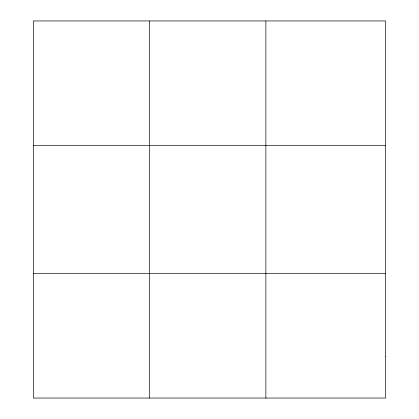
<?xml version="1.0" encoding="UTF-8"?>
<svg xmlns="http://www.w3.org/2000/svg" width="419" height="419" viewBox="0 0 419 419"><rect width="100%" height="100%" fill="white"/><g stroke="black" fill="none" stroke-linecap="round" stroke-linejoin="round"><path stroke-width="0.63" d="M149.593 398.05L149.593 20.95M265.882 398.05L265.882 20.95M33.311 145.393L385.69 145.393M33.311 273.607L385.69 273.607M385.69 356.569L385.69 398.05L33.311 398.05L33.311 20.95L385.69 20.95L385.69 356.569"/></g></svg>
